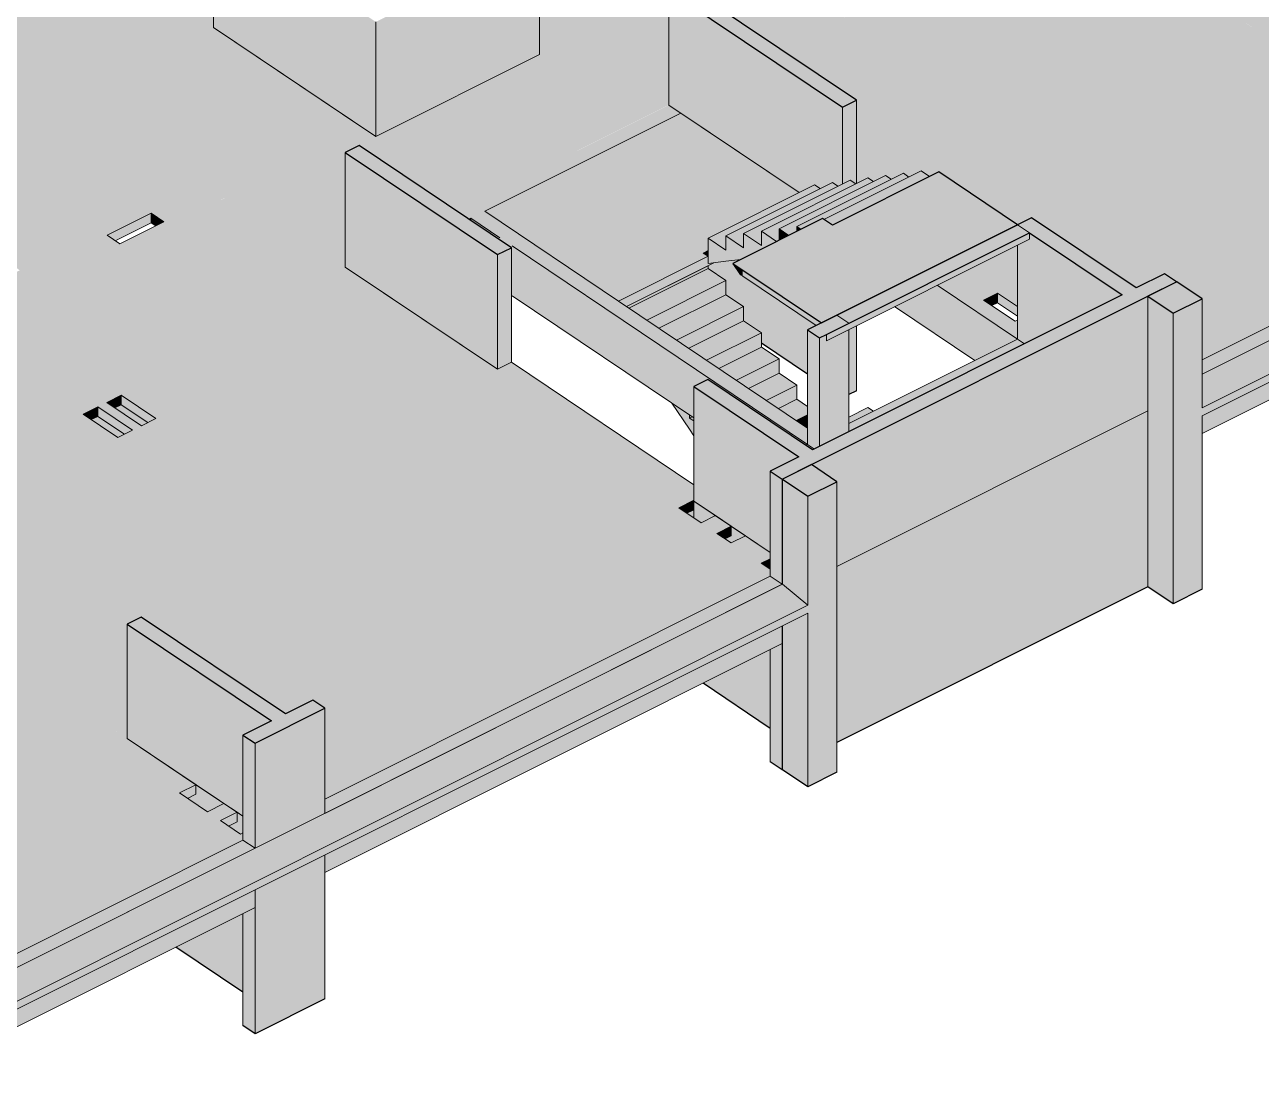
# Model space of a CAD drawing. Header units: centimetres. Extents: x -1981 to 73905, y -3196 to 88043.
# Drawn here: x 13423 to 14698, y 65184 to 66270 of the extents above; entities that cross this region are included whole.
import ezdxf

# ---------------------------------------------------------------- set-up
doc = ezdxf.new("R2010")
doc.units = ezdxf.units.CM
for name, color, linetype, lineweight in [('A-FLOR', 7, 'Continuous', 25), ('S-BEAM', 7, 'Continuous', 25), ('S-COLS', 7, 'Continuous', 25), ('S-STRS', 7, 'Continuous', 9)]:
    doc.layers.add(name, color=color, linetype=linetype, lineweight=lineweight)

# ---------------------------------------------------------------- blocks, each defined once
blk = doc.blocks.new('PED_COMPL_ESC_TRIANGULO_BAIXO_R00_2019 - 01-2775483-3D G 001 - VISTA 3D TIPO 2')
at = {"layer": 'S-BEAM', "lineweight": 9, "true_color": 0xbfbfbf}
blk.add_hatch(color=9, dxfattribs=at).paths.add_polyline_path([(15.6, 65977.5), (97.1, 66018.3), (97.1, 66021.1), (13.1, 65979.1)], flags=0)
at = {"layer": 'S-BEAM', "lineweight": 9}
for p, q in [((13.1, 65979.1), (97.1, 66021.1)), ((97.1, 66021.1), (97.1, 66018.3))]:
    blk.add_line(p, q, dxfattribs=at)
blk = doc.blocks.new('PED_COMPL_ESC_TRIANGULO_CIMA_R00_2019 - 01-2774736-3D G 001 - VISTA 3D TIPO 2')
at = {"layer": 'S-BEAM', "lineweight": 9, "true_color": 0xbfbfbf}
for points in [[(92, 66034.3), (97.1, 66035), (97.1, 66036.9)], [(97.1, 66030.9), (97.1, 66035), (92, 66034.3), (93.6, 66033.2)]]:
    blk.add_hatch(color=9, dxfattribs=at).paths.add_polyline_path(points, flags=0)
at = {"layer": 'S-BEAM', "lineweight": 9}
for p, q in [((92, 66034.3), (97.1, 66036.9)), ((97.1, 66035), (92, 66034.3)), ((92, 66034.3), (97.1, 66030.9)), ((97.1, 66030.9), (97.1, 66035))]:
    blk.add_line(p, q, dxfattribs=at)

msp = doc.modelspace()

# ---------------------------------------------------------------- hatches: boundary and pattern name
at = {"layer": 'A-FLOR', "true_color": 0xbfbfbf}
h = msp.add_hatch(color=9, dxfattribs=at)
h.paths.add_polyline_path([(13089.44, 65687.41), (13210.16, 65747.84), (13210.16, 65865.87), (13224.54, 65873.07), (13325.26, 65805.45), (13753.6, 66019.86), (13753.6, 66137.89), (13768.21, 66144.94), (13868.7, 66077.48), (14087.02, 66186.91), (14087.02, 66304.79), (14101.4, 66311.99), (14202.12, 66244.37), (14484.38, 66386), (14484.57, 66503.79), (14501.03, 66512.03), (14601.75, 66444.41), (14884.01, 66585.7), (14884.01, 66602.55), (14797.09, 66660.91), (14118.54, 66321.25), (14018.4, 66388.48), (13991.9, 66375.22), (13949.42, 66403.74), (13975.91, 66417), (13938.16, 66442.35), (13915.45, 66430.98), (13850.42, 66474.64), (13873.13, 66486.01), (13866.92, 66490.18), (13851.78, 66482.6), (13838.71, 66491.37), (13853.85, 66498.95), (13798.99, 66535.78), (13783.86, 66528.2), (13770.79, 66536.97), (13785.92, 66544.55), (13660.79, 66628.56), (13648.07, 66622.21), (13638.44, 66628.56), (13625.43, 66622.05), (13648.07, 66606.85), (13634.51, 66600.06), (13611.88, 66615.26), (13486.62, 66552.56), (13840.78, 66314.8), (13941.5, 66365.22), (13953.92, 66356.88), (13953.92, 66238.85), (12988.14, 65755.41), (13088.31, 65688.16)], flags=0)
h.paths.add_polyline_path([(14085.74, 66321.3), (14046.41, 66347.7), (14027.34, 66338.15), (14014.38, 66346.85), (14051.45, 66365.4), (14103.73, 66330.31), (14087.02, 66321.94)], flags=0)
h.paths.add_polyline_path([(13517.51, 66559.22), (13510.97, 66563.6), (13586.69, 66601.51), (13593.23, 66597.12), (13517.94, 66559.43)], flags=0)
h = msp.add_hatch(color=9, dxfattribs=at)
h.paths.add_polyline_path([(14979.65, 66095.68), (15322.01, 66267.05), (15322.01, 66275.23), (15313.32, 66281.06), (15322.01, 66285.42), (15322.01, 66291.65), (15285.62, 66316.08), (15271.23, 66308.88), (15256.06, 66319.06), (15270.45, 66326.27), (15227.2, 66355.3), (15212.63, 66348), (15179.87, 66369.99), (15194.45, 66377.29), (14896.43, 66577.37), (14614.16, 66436.08), (14636.64, 66420.98), (14636.64, 66302.95), (14635.51, 66302.38), (14820.52, 66178.27), (14820.52, 66279.35), (14834.91, 66286.55), (14979.65, 66189.38), (14979.65, 66142.43)], flags=0)
h.paths.add_polyline_path([(14640.94, 66427.26), (14630.78, 66434.08), (14641.92, 66439.66), (14652.08, 66432.84), (14641.92, 66427.76)], flags=0)
h = msp.add_hatch(color=9, dxfattribs=at)
h.paths.add_polyline_path([(13408.78, 65980.53), (13772.71, 66162.7), (13474.66, 66362.8), (13460.56, 66355.74), (13428.34, 66377.37), (13442.44, 66384.43), (13402, 66411.58), (13387.43, 66404.28), (13353.56, 66427.02), (13368.13, 66434.32), (13341.72, 66452.05), (13327.15, 66444.75), (13317.84, 66451.22), (13332.22, 66458.42), (13317.84, 66468.08), (13034.44, 66326.22), (13066.05, 66305), (13066.05, 66186.97), (13249.88, 66063.55), (13249.88, 66163.4), (13266.53, 66171.74), (13402.14, 66080.69), (13402.15, 66022.59), (13406.12, 66024.57), (13418.04, 66016.56), (13402.14, 66008.6), (13402.15, 65984.98), (13407.41, 65981.45)], flags=0)
h.paths.add_polyline_path([(13521.2, 66043.81), (13508.24, 66052.52), (13553.56, 66075.2), (13566.52, 66066.5), (13540.97, 66053.71)], flags=0)
h = msp.add_hatch(color=9, dxfattribs=at)
h.paths.add_polyline_path([(14636.81, 65924.06), (14944.51, 66078.08), (14621.13, 66295.19), (14619.99, 66294.62), (14535.52, 66351.33), (14480.4, 66323.74), (14468.48, 66331.75), (14523.59, 66359.34), (14515.58, 66364.71), (14447.7, 66330.73), (14434.88, 66339.34), (14502.76, 66373.32), (14496.79, 66377.33), (14214.53, 66236.04), (14280.47, 66191.77), (14280.47, 66105.84), (14292.23, 66111.73), (14298.02, 66107.84), (14310.53, 66114.11), (14316.32, 66110.23), (14328.83, 66116.49), (14334.62, 66112.61), (14347.13, 66118.87), (14355.8, 66113.05), (14365.43, 66117.88), (14446.52, 66063.53), (14460.82, 66070.69), (14568.74, 65998.24), (14598.06, 66012.92), (14636.81, 65987.13), (14636.81, 65941.3)], flags=0)
h.paths.add_polyline_path([(14446.44, 65962.31), (14446.44, 65965.19), (14443.99, 65963.96)], flags=0)
h.paths.add_polyline_path([(14446.44, 65979.16), (14446.44, 66042.45), (14378.06, 66008.22), (14411.6, 65985.7), (14425.98, 65992.9), (14428.74, 65991.04)], flags=0)
at = {"layer": 'A-FLOR', "true_color": 0x0080ff}
for points in [[(14636.81, 65874.8), (15359.25, 66236.43), (15333.11, 66258.05), (14636.81, 65909.51)], [(14636.81, 65866.59), (15359.25, 66228.22), (15359.25, 66236.43), (14636.81, 65874.8)], [(13338, 65224.66), (14230.36, 65671.35), (14204.04, 65692.88), (13311.86, 65246.29)], [(13338, 65216.45), (14230.36, 65663.13), (14230.36, 65671.35), (13338, 65224.66)]]:
    msp.add_hatch(color=150, dxfattribs=at).paths.add_polyline_path(points, flags=0)
at = {"layer": 'A-FLOR', "true_color": 0xbfbfbf}
for points in [[(14035.25, 65984.69), (14127.58, 66030.9), (14122.5, 66034.32), (14127.58, 66036.86), (14127.58, 66049.64), (14221.34, 66096.58), (14099.44, 66178.42), (13897.35, 66077.27), (14027.02, 65990.21)], [(13516.58, 66046.92), (13553.56, 66065.43), (13553.56, 66075.2), (13508.24, 66052.52), (13510.06, 66051.29)], [(13558.18, 66062.33), (13566.52, 66066.5), (13553.56, 66075.2), (13553.56, 66065.43), (13557.93, 66062.49)], [(14043.6, 65979.09), (14133.6, 66024.14), (14127.58, 66023.35), (14127.58, 66030.9), (14035.25, 65984.69)], [(14419.94, 65980.1), (14425.98, 65983.12), (14425.98, 65992.9), (14411.6, 65985.7)], [(14446.44, 65969.39), (14446.44, 65979.16), (14425.98, 65992.9), (14425.98, 65983.12), (14443.99, 65971.03)], [(13516.01, 65874.69), (13522.61, 65877.99), (13522.61, 65887.77), (13507.66, 65880.29), (13515.4, 65875.1)], [(13550.01, 65859.6), (13558.36, 65863.77), (13522.61, 65887.77), (13522.75, 65877.9), (13543.79, 65863.77)], [(13491.79, 65862.56), (13498.58, 65865.96), (13498.58, 65875.74), (13483.54, 65868.1), (13490.63, 65863.34)], [(13525.98, 65847.57), (13534.33, 65851.74), (13498.58, 65875.74), (13498.58, 65865.96), (13519.76, 65851.74)], [(14105.68, 65766.2), (14112.09, 65769.7), (14112.09, 65779.19), (14097.33, 65771.8)], [(14145, 65739.8), (14151.41, 65743.01), (14151.41, 65752.79), (14136.66, 65745.4), (14140.27, 65742.98)], [(13309.21, 65259.51), (13648.17, 65429.19), (13648.17, 65436.65), (13645.76, 65435.44), (13624.97, 65449.4), (13642, 65457.92), (13628.44, 65467.02), (13611.41, 65458.5), (13582.56, 65477.87), (13599.59, 65486.39), (13222.58, 65739.5), (12942.59, 65599.35), (13309.21, 65353.22), (13309.21, 65347.53)], [(14190.77, 65709.07), (14191.62, 65709.49), (14191.62, 65719.27), (14182.43, 65714.67)], [(13590.91, 65472.26), (13599.59, 65476.61), (13599.59, 65486.39), (13582.56, 65477.87)], [(13633.31, 65443.8), (13642, 65448.14), (13642, 65457.92), (13624.97, 65449.4), (13627.92, 65447.42)]]:
    msp.add_hatch(color=9, dxfattribs=at).paths.add_polyline_path(points, flags=0)
h = msp.add_hatch(color=9, dxfattribs=at)
h.paths.add_polyline_path([(13732.49, 65471.39), (14191.62, 65701.22), (14191.62, 65708.5), (14182.43, 65714.67), (14191.62, 65719.27), (14191.62, 65725.79), (14166.03, 65742.98), (14151.27, 65735.59), (14136.66, 65745.4), (14151.41, 65752.79), (14135.09, 65763.75), (14120.33, 65756.36), (14097.33, 65771.8), (14112.09, 65779.19), (13766.02, 66011.53), (13337.68, 65797.11), (13381.39, 65767.66), (13381.39, 65649.73), (13528.77, 65550.79), (13528.77, 65651.97), (13543.15, 65659.17), (13691.88, 65559.32), (13720.07, 65573.43), (13732.49, 65565.1), (13732.49, 65496.86)], flags=0)
h.paths.add_polyline_path([(13519.19, 65844.17), (13483.44, 65868.16), (13498.58, 65875.74), (13534.33, 65851.74)], flags=0)
h.paths.add_polyline_path([(13543.41, 65856.29), (13507.66, 65880.29), (13522.61, 65887.77), (13558.36, 65863.77)], flags=0)
at = {"layer": 'S-BEAM', "true_color": 0xbfbfbf}
for points in [[(14214.53, 66236.04), (14496.79, 66377.33), (14484.38, 66385.66), (14202.12, 66244.37), (14209.07, 66239.7)], [(13617.82, 66266.68), (13617.82, 66283.54), (13486.46, 66371.73), (13472.24, 66364.42), (13616.25, 66267.74)], [(14820.52, 66161.32), (14820.52, 66178.17), (14635.51, 66302.38), (14621.13, 66295.19), (14809.8, 66168.52)], [(13881.12, 66069.14), (14099.44, 66178.42), (14087.02, 66186.76), (13868.7, 66077.48), (13880.89, 66069.29)], [(13402.15, 65962.65), (13785.13, 66154.36), (13772.71, 66162.7), (13402.14, 65977.2), (13402.14, 65962.66)], [(14229.98, 65837.11), (14229.98, 65853.96), (13897.35, 66077.27), (13882.97, 66070.07), (14220.94, 65843.18)], [(14636.81, 65909.51), (14965.27, 66073.92), (14952.85, 66082.26), (14636.81, 65924.06), (14636.81, 65913.22)], [(13882.97, 66067.89), (13882.97, 66070.07), (13881.12, 66069.14), (13882.11, 66068.47)], [(14228.12, 65836.18), (14229.98, 65837.11), (13882.97, 66070.07), (13882.97, 66067.89), (13924.83, 66039.4), (13924.83, 65990.63), (14113.02, 65864.42), (14113.02, 65896.6), (14127.4, 65903.79), (14226.73, 65837.11)], [(14249.66, 65943.95), (14458.94, 66048.7), (14458.94, 66055.1), (14249.66, 65950.35)], [(14636.81, 65848.4), (14965.27, 66012.81), (14965.27, 66031), (14636.81, 65866.59), (14636.81, 65852.21)], [(13337.68, 65797.11), (13766.02, 66011.53), (13753.6, 66019.86), (13325.26, 65805.45), (13332.21, 65800.78)], [(14402.63, 65923.53), (14446.44, 65945.46), (14363.68, 66001.02), (14319.88, 65979.09), (14382.39, 65937.12)], [(14446.44, 65945.46), (14446.44, 65962.31), (14378.06, 66008.22), (14363.68, 66001.02), (14425.98, 65959.2)], [(14113.02, 65778.56), (14113.02, 65795.42), (13924.83, 65921.76), (13910.45, 65914.56), (14112.09, 65779.19)], [(14113.02, 65761.27), (14113.02, 65778.56), (14112.09, 65779.19), (14111.9, 65769.31), (14105.68, 65766.2), (14112.41, 65761.68)], [(13732.49, 65456.84), (14203.91, 65692.97), (14191.62, 65701.22), (13732.49, 65471.39), (13732.49, 65461.62)], [(13528.77, 65533.94), (13528.77, 65550.79), (13381.39, 65649.73), (13367.01, 65642.53), (13519.19, 65540.37)], [(13732.49, 65395.73), (14204.04, 65631.77), (14204.04, 65649.96), (13732.49, 65413.92), (13732.49, 65411.07)], [(13309.21, 65244.96), (13660.59, 65420.85), (13648.17, 65429.19), (13309.21, 65259.51), (13309.21, 65249.74)], [(13309.21, 65183.85), (13660.59, 65359.74), (13660.59, 65377.93), (13338, 65216.45), (13311.86, 65238.08), (13311.86, 65246.29), (13309.21, 65244.96), (13309.21, 65216.45)]]:
    msp.add_hatch(color=9, dxfattribs=at).paths.add_polyline_path(points, flags=0)
at = {"layer": 'S-BEAM', "lineweight": 9, "true_color": 0x80ff00}
msp.add_hatch(color=70, dxfattribs=at).paths.add_polyline_path([(14249.66, 65950.35), (14458.94, 66055.1), (14446.44, 66063.4), (14260.33, 65970.24), (14272.35, 65961.8), (14249.58, 65950.4)], flags=0)
at = {"layer": 'S-BEAM', "true_color": 0xbfbfbf}
h = msp.add_hatch(color=9, dxfattribs=at)
h.paths.add_polyline_path([(14235.32, 65831.34), (14237.18, 65832.28), (14229.98, 65837.11), (14228.12, 65836.18), (14233.93, 65832.28)], flags=0)
h.paths.add_polyline_path([(14272.67, 65850.04), (14453.64, 65940.63), (14446.44, 65945.46), (14272.67, 65858.48), (14272.67, 65857.57)], flags=0)
h = msp.add_hatch(color=9, dxfattribs=at)
h.paths.add_polyline_path([(13519.19, 65844.17), (13525.98, 65847.57), (13498.58, 65865.96), (13491.79, 65862.56), (13510.06, 65850.29)], flags=0)
h.paths.add_polyline_path([(13543.41, 65856.29), (13550.01, 65859.6), (13522.61, 65877.99), (13516.01, 65874.69), (13534.33, 65862.39)], flags=0)
at = {"layer": 'S-COLS', "true_color": 0xc0c0c0}
for points in [[(13785.13, 66154.36), (13785.13, 66272.39), (13617.82, 66384.72), (13617.82, 66266.68), (13781.06, 66157.1)], [(13785.13, 66154.36), (13953.92, 66238.85), (13953.92, 66356.88), (13785.13, 66272.39), (13785.13, 66162.7)], [(14221.34, 66096.58), (14237.38, 66104.55), (14243.12, 66100.7), (14255.64, 66106.96), (14261.42, 66103.08), (14266.09, 66105.42), (14266.09, 66184.57), (14087.02, 66304.79), (14087.02, 66186.76), (14219.08, 66098.1)], [(14266.09, 66105.42), (14273.93, 66109.35), (14279.72, 66105.46), (14280.47, 66105.84), (14280.47, 66191.77), (14266.09, 66184.57), (14266.09, 66106.96)], [(13910.45, 65914.56), (13910.45, 66032.59), (13753.6, 66137.89), (13753.75, 66019.76), (13842.48, 65960.19)], [(14453.64, 65940.63), (14554.35, 65991.04), (14458.94, 66055.1), (14458.94, 66048.7), (14446.44, 66042.45), (14446.44, 65945.46)], [(13910.45, 65914.56), (13924.83, 65921.76), (13924.83, 66039.79), (13910.45, 66032.49), (13910.45, 65921.76)], [(14229.98, 65909.44), (14229.98, 65955.14), (14238.9, 65959.6), (14161.05, 66011.87), (14153.06, 66023.63), (14161.27, 66027.74), (14133.6, 66024.14), (14127.58, 66021.13), (14127.58, 66018.27), (14145.88, 66005.99), (14145.88, 65991.32), (14164.18, 65979.04), (14164.18, 65964.37), (14182.48, 65952.08), (14182.48, 65941.33), (14219.08, 65916.76)], [(14272.67, 65888.49), (14280.47, 65892.39), (14280.47, 65959.37), (14272.67, 65955.46), (14272.67, 65892.39)], [(14237.18, 65832.28), (14242.39, 65834.89), (14242.39, 65946.8), (14229.98, 65955.14), (14230, 65837.09), (14236.65, 65832.63)], [(14242.39, 65834.89), (14272.67, 65850.04), (14272.64, 65955.45), (14249.58, 65944), (14249.48, 65950.35), (14242.39, 65946.8), (14242.39, 65835.51)], [(14191.62, 65725.79), (14191.62, 65809.47), (14220.94, 65824.15), (14113.02, 65896.6), (14113.02, 65778.56), (14182.43, 65731.97)], [(14204.04, 65692.88), (14204.04, 65801.14), (14191.62, 65809.47), (14191.62, 65701.22), (14203.91, 65692.97)], [(13648.17, 65453.78), (13648.17, 65537.44), (13677.5, 65552.12), (13528.77, 65651.97), (13528.77, 65533.94), (13645.75, 65455.4)], [(14204.04, 65501.76), (14204.04, 65631.77), (14191.62, 65625.56), (14191.62, 65510.1), (14197.19, 65506.36)], [(13660.59, 65420.85), (13732.49, 65456.84), (13732.49, 65565.1), (13660.59, 65529.1), (13660.59, 65421.48)], [(13660.59, 65420.85), (13660.59, 65529.1), (13648.17, 65537.44), (13648.17, 65429.19), (13659.83, 65421.36)], [(13660.59, 65229.73), (13732.49, 65265.72), (13732.49, 65413.92), (13660.59, 65377.93), (13660.59, 65252.75)], [(13660.59, 65229.73), (13660.59, 65359.74), (13648.17, 65353.52), (13648.17, 65238.06), (13652.46, 65235.18)]]:
    msp.add_hatch(color=9, dxfattribs=at).paths.add_polyline_path(points, flags=0)
at = {"layer": 'S-COLS', "lineweight": 9, "true_color": 0x8080ff}
for points in [[(14266.09, 66184.57), (14280.47, 66191.77), (14101.4, 66311.99), (14087.02, 66304.79), (14262.83, 66186.76)], [(13910.45, 66032.59), (13924.83, 66039.79), (13767.98, 66145.09), (13753.6, 66137.89), (13908.57, 66033.85)], [(14204.04, 65801.14), (14610.34, 66004.68), (14598.06, 66012.92), (14568.74, 65998.24), (14460.71, 66070.63), (14446.52, 66063.44), (14554.35, 65991.04), (14235.32, 65831.34), (14127.4, 65903.79), (14113.02, 65896.6), (14220.94, 65824.15), (14191.62, 65809.47)], [(14242.39, 65946.8), (14272.67, 65961.96), (14260.14, 65970.24), (14229.98, 65955.14), (14237.03, 65950.4)], [(13660.59, 65529.1), (13732.49, 65565.1), (13720.07, 65573.43), (13691.88, 65559.32), (13543.15, 65659.17), (13528.77, 65651.97), (13677.5, 65552.12), (13648.17, 65537.44)]]:
    msp.add_hatch(color=171, dxfattribs=at).paths.add_polyline_path(points, flags=0)
at = {"layer": 'S-COLS', "true_color": 0x8080ff}
for points in [[(14606.91, 65972.16), (14636.81, 65987.13), (14610.48, 66004.58), (14580.77, 65989.71), (14592.85, 65981.61)], [(14230.36, 65783.67), (14260.25, 65798.64), (14234.11, 65816.19), (14204.21, 65801.22), (14213.6, 65794.92)]]:
    msp.add_hatch(color=171, dxfattribs=at).paths.add_polyline_path(points, flags=0)
at = {"layer": 'S-COLS', "true_color": 0xc0c0c0}
h = msp.add_hatch(color=9, dxfattribs=at)
h.paths.add_polyline_path([(14204.04, 65692.88), (14204.21, 65693.02), (14204.04, 65692.97)], flags=0)
h.paths.add_polyline_path([(14260.25, 65711.24), (14580.77, 65871.68), (14580.77, 65989.71), (14234.11, 65816.19), (14260.25, 65798.64), (14260.25, 65719.67)], flags=0)
at = {"layer": 'S-COLS', "true_color": 0x0080ff}
for points in [[(14606.91, 65672.79), (14606.91, 65972.16), (14580.77, 65989.71), (14580.77, 65690.34), (14591.54, 65683.11)], [(14606.91, 65672.79), (14636.81, 65687.75), (14636.81, 65987.13), (14606.91, 65972.16), (14606.91, 65683.11)], [(14230.36, 65484.3), (14260.25, 65499.26), (14260.25, 65798.64), (14230.36, 65783.67), (14230.36, 65499.26)]]:
    msp.add_hatch(color=150, dxfattribs=at).paths.add_polyline_path(points, flags=0)
at = {"layer": 'S-COLS', "true_color": 0xc0c0c0}
h = msp.add_hatch(color=9, dxfattribs=at)
h.paths.add_polyline_path([(14204.04, 65501.76), (14204.21, 65501.85), (14204.04, 65586.42)], flags=0)
h.paths.add_polyline_path([(14260.25, 65529.9), (14580.77, 65690.34), (14580.77, 65871.68), (14260.25, 65711.24), (14260.25, 65586.42)], flags=0)
at = {"layer": 'S-COLS', "true_color": 0x0080ff}
h = msp.add_hatch(color=150, dxfattribs=at)
h.paths.add_polyline_path([(14230.36, 65484.3), (14230.36, 65663.13), (14204.21, 65650.05), (14204.34, 65501.76), (14220.94, 65490.62)], flags=0)
h.paths.add_polyline_path([(14230.36, 65671.35), (14230.36, 65783.67), (14204.21, 65801.02), (14204.32, 65692.88), (14228.59, 65672.81)], flags=0)
at = {"layer": 'S-COLS', "true_color": 0xc0c0c0}
h = msp.add_hatch(color=9, dxfattribs=at)
h.paths.add_polyline_path([(14191.62, 65544.45), (14191.62, 65625.56), (14122.42, 65590.91), (14129.11, 65586.42)], flags=0)
h.paths.add_polyline_path([(14191.62, 65708.5), (14191.62, 65709.49), (14190.77, 65709.07)], flags=0)
h.paths.add_polyline_path([(14151.27, 65735.59), (14166.03, 65742.98), (14151.41, 65752.79), (14151.27, 65742.94), (14145, 65739.8), (14151.22, 65735.62)], flags=0)
h.paths.add_polyline_path([(14120.33, 65756.36), (14135.09, 65763.75), (14113.02, 65778.56), (14113.02, 65761.27)], flags=0)
h = msp.add_hatch(color=9, dxfattribs=at)
h.paths.add_polyline_path([(13648.17, 65272.44), (13648.17, 65353.52), (13578.98, 65318.89), (13594.57, 65308.42)], flags=0)
h.paths.add_polyline_path([(13645.76, 65435.44), (13648.17, 65436.65), (13648.17, 65453.78), (13642, 65457.92), (13642, 65448.14), (13633.31, 65443.8), (13642, 65437.97)], flags=0)
h.paths.add_polyline_path([(13611.41, 65458.5), (13628.44, 65467.02), (13599.59, 65486.39), (13599.59, 65476.61), (13590.91, 65472.26), (13608.17, 65460.68)], flags=0)
at = {"layer": 'S-STRS', "true_color": 0xff80ff}
for points in [[(14244.36, 65962.34), (14446.44, 66063.49), (14365.43, 66117.88), (14163.35, 66016.72), (14229.98, 65971.99)], [(14163.35, 66016.72), (14255.68, 66062.94), (14245.39, 66069.84), (14153.06, 66023.63), (14159.73, 66019.15)]]:
    msp.add_hatch(color=211, dxfattribs=at).paths.add_polyline_path(points, flags=0)
at = {"layer": 'S-STRS', "true_color": 0xff8040}
for points in [[(14210.73, 66052.49), (14219.08, 66056.67), (14219.08, 66061.55), (14316.32, 66110.23), (14310.53, 66114.11), (14200.78, 66059.17), (14201.98, 66058.37)], [(14223.24, 66058.76), (14245.39, 66069.84), (14247.01, 66068.76), (14334.62, 66112.61), (14328.83, 66116.49), (14219.08, 66061.55)], [(14255.68, 66062.94), (14355.8, 66113.05), (14347.13, 66118.87), (14247.01, 66068.76), (14254.85, 66063.49)], [(14145.88, 66037.36), (14145.88, 66052.03), (14243.12, 66100.7), (14237.34, 66104.58), (14127.58, 66049.64), (14143.57, 66038.91)], [(14164.18, 66039.74), (14164.18, 66054.41), (14261.42, 66103.08), (14255.64, 66106.96), (14145.88, 66052.03), (14163.35, 66040.3)], [(14182.48, 66042.12), (14182.48, 66056.79), (14279.72, 66105.46), (14273.93, 66109.35), (14164.18, 66054.41), (14176.95, 66045.84)], [(14198.21, 66046.23), (14200.78, 66047.51), (14200.78, 66059.17), (14298.02, 66107.84), (14292.23, 66111.73), (14182.48, 66056.79), (14189.46, 66052.1)], [(14219.08, 66056.67), (14223.24, 66058.76), (14219.08, 66061.55)], [(14127.58, 66023.35), (14145.88, 66025.93), (14145.88, 66037.36), (14127.58, 66049.64), (14127.58, 66025.93)], [(14145.88, 66025.73), (14162.03, 66028.12), (14164.18, 66029.19), (14164.18, 66039.74), (14145.88, 66052.03), (14145.88, 66025.93)], [(14164.18, 66029.19), (14182.48, 66038.35), (14182.48, 66042.12), (14164.18, 66054.41), (14164.18, 66030.5)], [(14182.48, 66038.35), (14198.21, 66046.23), (14182.48, 66056.79), (14182.48, 66039.74)], [(14200.78, 66047.51), (14210.73, 66052.49), (14200.78, 66059.05), (14200.78, 66057.77)], [(14163.35, 66010.32), (14163.35, 66016.72), (14153.06, 66023.63), (14161.05, 66011.87)], [(14064.33, 65965.17), (14145.88, 66005.99), (14127.58, 66018.27), (14046.03, 65977.45), (14053.55, 65972.4)], [(14238.9, 65959.6), (14244.36, 65962.34), (14163.35, 66016.72), (14163.35, 66010.32), (14234.82, 65962.34)], [(14076.85, 65956.77), (14145.88, 65991.32), (14145.88, 66005.99), (14064.33, 65965.17), (14072.37, 65959.77)], [(14095.15, 65944.48), (14164.18, 65979.04), (14145.88, 65991.32), (14076.85, 65956.77), (14094.21, 65945.11)], [(14107.66, 65936.08), (14164.18, 65964.37), (14164.18, 65979.04), (14095.15, 65944.48), (14105.67, 65937.42)], [(14125.96, 65923.79), (14182.48, 65952.08), (14164.18, 65964.37), (14107.66, 65936.08), (14112.51, 65932.82)], [(14138.48, 65915.39), (14182.48, 65937.42), (14182.48, 65952.08), (14125.96, 65923.79), (14127.4, 65922.83)], [(14156.78, 65903.1), (14200.78, 65925.13), (14182.48, 65937.42), (14138.48, 65915.39), (14155.75, 65903.79)], [(14200.11, 65874.01), (14219.08, 65883.51), (14219.08, 65898.18), (14187.59, 65882.42), (14192.81, 65878.92)], [(14218.41, 65861.73), (14229.98, 65867.52), (14229.98, 65876.2), (14219.08, 65883.51), (14200.11, 65874.01), (14214.39, 65864.42)], [(14108.45, 65852.62), (14108.45, 65867.36), (14090.15, 65879.58), (14101.26, 65863.22)], [(14272.67, 65858.48), (14297.99, 65871.15), (14292.23, 65875.02), (14272.67, 65865.23), (14272.67, 65864.42)], [(14113.02, 65845.9), (14113.02, 65861.18), (14108.45, 65864.25), (14108.45, 65852.62), (14112.09, 65847.26)], [(14229.98, 65853.96), (14229.98, 65867.52), (14218.41, 65861.73), (14226.11, 65856.56)]]:
    msp.add_hatch(color=11, dxfattribs=at).paths.add_polyline_path(points, flags=0)
h = msp.add_hatch(color=11, dxfattribs=at)
h.paths.add_polyline_path([(14108.45, 65864.25), (14111.11, 65865.58), (14108.45, 65867.36), (14108.45, 65864.42)], flags=0)
h.paths.add_polyline_path([(14169.29, 65894.7), (14200.78, 65910.46), (14200.78, 65925.13), (14156.78, 65903.1), (14166.47, 65896.6)], flags=0)
h = msp.add_hatch(color=11, dxfattribs=at)
h.paths.add_polyline_path([(14113.02, 65861.18), (14112.82, 65864.42), (14111.11, 65865.58), (14108.45, 65864.25), (14112.09, 65861.81)], flags=0)
h.paths.add_polyline_path([(14187.59, 65882.42), (14219.08, 65898.18), (14200.78, 65910.46), (14169.29, 65894.7), (14185.96, 65883.51)], flags=0)

# ---------------------------------------------------------------- linework, layer by layer
at = {"layer": 'A-FLOR', "lineweight": 9}
for p, q in [((13772.71, 66162.7), (13617.82, 66266.68)), ((15333.11, 66258.05), (14636.81, 65909.51)), ((13953.92, 66238.85), (13785.13, 66154.36)), ((14636.81, 65874.8), (15359.25, 66236.43)), ((15359.25, 66228.22), (14636.81, 65866.59)), ((14099.44, 66178.42), (13897.35, 66077.27)), ((14221.34, 66096.58), (14099.44, 66178.42)), ((13508.24, 66052.52), (13553.56, 66075.2)), ((13553.56, 66075.2), (13566.52, 66066.5)), ((13553.56, 66065.43), (13553.56, 66075.2)), ((13897.35, 66077.27), (14035.25, 65984.69)), ((13553.56, 66065.43), (13516.58, 66046.92)), ((13566.52, 66066.5), (13521.2, 66043.81)), ((13558.18, 66062.33), (13553.56, 66065.43)), ((13521.2, 66043.81), (13508.24, 66052.52)), ((14035.25, 65984.69), (14127.58, 66030.9)), ((14133.6, 66024.14), (14043.6, 65979.09)), ((13910.45, 65914.56), (13766.02, 66011.53)), ((14411.6, 65985.7), (14425.98, 65992.9)), ((14425.98, 65992.9), (14446.46, 65979.15)), ((14425.98, 65992.9), (14425.98, 65983.12)), ((14425.98, 65983.12), (14419.94, 65980.1)), ((14446.45, 65969.38), (14425.98, 65983.12)), ((14446.45, 65965.2), (14443.99, 65963.96)), ((13507.66, 65880.29), (13522.61, 65887.77)), ((13522.61, 65887.77), (13558.36, 65863.77)), ((13522.61, 65877.99), (13522.61, 65887.77)), ((13483.44, 65868.16), (13498.58, 65875.74)), ((13498.58, 65875.74), (13534.33, 65851.74)), ((13498.58, 65865.96), (13498.58, 65875.74)), ((13543.41, 65856.29), (13507.66, 65880.29)), ((13522.61, 65877.99), (13516.01, 65874.69)), ((13550.01, 65859.6), (13522.61, 65877.99)), ((13519.19, 65844.17), (13483.44, 65868.16)), ((13498.58, 65865.96), (13491.79, 65862.56)), ((13525.98, 65847.57), (13498.58, 65865.96)), ((13558.36, 65863.77), (13543.41, 65856.29)), ((13534.33, 65851.74), (13519.19, 65844.17)), ((14097.33, 65771.8), (14112.09, 65779.19)), ((14120.33, 65756.36), (14097.33, 65771.8)), ((14112.09, 65769.41), (14105.68, 65766.2)), ((14112.09, 65779.19), (14112.09, 65769.41)), ((14135.09, 65763.75), (14120.33, 65756.36)), ((14151.41, 65752.79), (14135.09, 65763.75)), ((14136.66, 65745.4), (14151.41, 65752.79)), ((14151.27, 65735.59), (14136.66, 65745.4)), ((14151.41, 65743.01), (14145, 65739.8)), ((14166.03, 65742.98), (14151.27, 65735.59)), ((14151.41, 65752.79), (14151.41, 65743.01)), ((14191.62, 65725.79), (14166.03, 65742.98)), ((14182.43, 65714.67), (14191.62, 65719.27)), ((14191.62, 65708.5), (14182.43, 65714.67)), ((14191.62, 65709.49), (14190.77, 65709.07)), ((14204.21, 65692.97), (13311.86, 65246.29)), ((14230.36, 65671.35), (14204.21, 65692.97)), ((13338, 65224.66), (14230.36, 65671.35)), ((14230.36, 65663.13), (13338, 65216.45)), ((13599.59, 65486.39), (13528.77, 65533.94)), ((13582.56, 65477.87), (13599.59, 65486.39)), ((13611.41, 65458.5), (13582.56, 65477.87)), ((13599.59, 65476.61), (13590.91, 65472.26)), ((13599.59, 65486.39), (13599.59, 65476.61)), ((13628.44, 65467.02), (13611.41, 65458.5)), ((13642, 65457.92), (13628.44, 65467.02)), ((13624.97, 65449.4), (13642, 65457.92)), ((13645.76, 65435.44), (13624.97, 65449.4)), ((13642, 65457.92), (13642, 65448.14)), ((13642, 65448.14), (13633.31, 65443.8)), ((13648.17, 65436.65), (13645.76, 65435.44))]:
    msp.add_line(p, q, dxfattribs=at)
at = {"layer": 'S-BEAM', "lineweight": 9}
for p, q in [((13897.35, 66077.27), (14099.44, 66178.42)), ((14087.02, 66186.76), (14099.44, 66178.42)), ((13785.13, 66154.36), (13772.71, 66162.7)), ((14035.25, 65984.69), (13897.35, 66077.27)), ((14952.85, 66082.26), (14636.81, 65924.06)), ((14636.81, 65909.51), (14965.27, 66073.92)), ((13881.12, 66069.14), (13882.97, 66070.07)), ((13882.97, 66070.07), (13913.04, 66049.89)), ((13882.97, 66070.07), (13882.97, 66067.89)), ((14458.94, 66055.1), (14446.52, 66063.44)), ((14249.66, 65943.95), (14458.94, 66048.7)), ((14458.94, 66048.7), (14458.94, 66055.1)), ((13925.45, 66041.55), (14229.98, 65837.11)), ((13753.6, 66019.86), (13766.02, 66011.53)), ((14636.81, 65848.4), (14965.27, 66012.81)), ((14363.68, 66001.02), (14446.44, 65945.46)), ((14112.82, 65864.42), (13925.45, 65990.21)), ((14229.98, 65853.96), (14035.25, 65984.69)), ((14443.99, 65963.96), (14411.6, 65985.7)), ((14402.63, 65923.53), (14319.88, 65979.09)), ((14272.67, 65961.96), (14249.58, 65950.4)), ((14260.33, 65970.24), (14272.67, 65961.96)), ((14249.58, 65944), (14249.58, 65950.4)), ((14249.66, 65950.35), (14249.66, 65943.95)), ((14249.66, 65943.95), (14249.58, 65944)), ((14446.44, 65945.46), (14272.67, 65858.48)), ((14453.64, 65940.63), (14446.44, 65945.46)), ((13924.83, 65921.76), (13910.45, 65914.56)), ((14113.02, 65795.42), (13924.83, 65921.76)), ((14229.98, 65837.11), (14228.12, 65836.18)), ((14112.09, 65779.19), (14113.02, 65778.56)), ((14113.02, 65761.27), (14113.02, 65778.56)), ((14191.62, 65701.22), (13732.49, 65471.39)), ((13732.49, 65456.84), (14204.04, 65692.88)), ((14204.04, 65692.88), (14191.62, 65701.22)), ((14204.04, 65631.77), (14204.04, 65649.96)), ((13732.49, 65395.73), (14204.04, 65631.77)), ((13648.17, 65429.19), (13309.21, 65259.51)), ((13648.17, 65429.19), (13660.59, 65420.85)), ((13309.21, 65244.96), (13660.59, 65420.85)), ((13732.49, 65413.92), (13732.49, 65395.73)), ((13660.59, 65377.93), (13660.59, 65359.74)), ((13309.21, 65183.85), (13660.59, 65359.74))]:
    msp.add_line(p, q, dxfattribs=at)
at = {"layer": 'S-BEAM'}
for p, q in [((14446.52, 66063.44), (14260.33, 65970.24)), ((14249.66, 65950.35), (14458.94, 66055.1)), ((14249.58, 65950.4), (14249.66, 65950.35))]:
    msp.add_line(p, q, dxfattribs=at)
at = {"layer": 'S-COLS', "lineweight": 9}
for p, q in [((13617.82, 66384.72), (13617.82, 66266.68)), ((13953.92, 66356.88), (13953.92, 66238.85)), ((14087.02, 66304.79), (14087.02, 66186.76)), ((13772.71, 66162.7), (13617.82, 66266.68)), ((13785.13, 66154.36), (13617.82, 66266.68)), ((13785.13, 66154.36), (13785.13, 66272.39)), ((13953.92, 66238.85), (13785.13, 66154.36)), ((13953.92, 66238.85), (13785.13, 66154.36)), ((14280.47, 66191.77), (14280.47, 66105.84)), ((14099.44, 66178.42), (14087.02, 66186.76)), ((14221.34, 66096.58), (14087.02, 66186.76)), ((14221.34, 66096.58), (14099.44, 66178.42)), ((14266.09, 66184.57), (14266.09, 66105.42)), ((13785.13, 66154.36), (13772.71, 66162.7)), ((13753.6, 66137.89), (13753.6, 66019.86)), ((14446.52, 66063.44), (14458.94, 66055.1)), ((13924.83, 66039.79), (13924.83, 65921.76)), ((14446.44, 66042.45), (14446.44, 65945.46)), ((13910.45, 66032.59), (13910.45, 65914.56)), ((13766.02, 66011.53), (13753.6, 66019.86)), ((13910.45, 65914.56), (13753.6, 66019.86)), ((13910.45, 65914.56), (13766.02, 66011.53)), ((14580.77, 65989.71), (14580.77, 65690.34)), ((14636.81, 65987.13), (14636.81, 65874.8)), ((14606.91, 65972.16), (14606.91, 65672.79)), ((14249.58, 65950.4), (14272.67, 65961.96)), ((14272.67, 65961.96), (14260.33, 65970.24)), ((14280.47, 65959.37), (14280.47, 65892.39)), ((14229.98, 65955.14), (14229.98, 65837.11)), ((14242.39, 65946.8), (14242.39, 65834.89)), ((14272.67, 65955.46), (14272.67, 65850.04)), ((14453.64, 65940.63), (14446.44, 65945.46)), ((14453.64, 65940.63), (14446.44, 65945.46)), ((13924.83, 65921.76), (13910.45, 65914.56)), ((13924.83, 65921.76), (13910.45, 65914.56)), ((14113.02, 65896.6), (14113.02, 65778.56)), ((14580.77, 65871.68), (14260.25, 65711.24)), ((14580.77, 65871.68), (14260.25, 65711.24)), ((14636.81, 65866.59), (14636.81, 65687.75)), ((14237.18, 65832.28), (14229.98, 65837.11)), ((14191.62, 65809.47), (14191.62, 65701.22)), ((14204.04, 65801.14), (14204.04, 65692.88)), ((14204.21, 65801.22), (14204.21, 65692.97)), ((14260.25, 65798.64), (14260.25, 65499.26)), ((14230.36, 65783.67), (14230.36, 65671.35)), ((14135.09, 65763.75), (14113.02, 65778.56)), ((14113.02, 65778.56), (14113.02, 65761.27)), ((14191.62, 65725.79), (14113.02, 65778.56)), ((14151.41, 65752.79), (14135.09, 65763.75)), ((14166.03, 65742.98), (14151.41, 65752.79)), ((14191.62, 65725.79), (14166.03, 65742.98)), ((14230.36, 65663.13), (14230.36, 65484.3)), ((13528.77, 65651.97), (13528.77, 65533.94)), ((14204.04, 65649.96), (14204.04, 65631.77)), ((14204.21, 65650.05), (14204.21, 65501.85)), ((14204.04, 65631.77), (14204.04, 65501.76)), ((14191.62, 65625.56), (14191.62, 65510.1)), ((13732.49, 65456.84), (13732.49, 65565.1)), ((13599.59, 65486.39), (13528.77, 65533.94)), ((13648.17, 65453.78), (13528.77, 65533.94)), ((13648.17, 65537.44), (13648.17, 65429.19)), ((13660.59, 65529.1), (13660.59, 65420.85)), ((13628.44, 65467.02), (13599.59, 65486.39)), ((13642, 65457.92), (13628.44, 65467.02)), ((13648.17, 65453.78), (13642, 65457.92)), ((13732.49, 65265.72), (13732.49, 65413.92)), ((13660.59, 65377.93), (13660.59, 65229.73)), ((13648.17, 65353.52), (13648.17, 65238.06))]:
    msp.add_line(p, q, dxfattribs=at)
at = {"layer": 'S-COLS'}
for p, q in [((14087.02, 66304.79), (14266.09, 66184.57)), ((14280.47, 66191.77), (14101.4, 66311.99)), ((14266.09, 66184.57), (14280.47, 66191.77)), ((13767.98, 66145.09), (13753.6, 66137.89)), ((13753.6, 66137.89), (13910.45, 66032.59)), ((13924.83, 66039.79), (13767.98, 66145.09)), ((14460.82, 66070.69), (14446.44, 66063.49)), ((14446.44, 66063.49), (14446.52, 66063.44)), ((14568.74, 65998.24), (14460.82, 66070.69)), ((14458.94, 66055.1), (14554.35, 65991.04)), ((13910.45, 66032.59), (13924.83, 66039.79)), ((14598.06, 66012.92), (14568.74, 65998.24)), ((14610.48, 66004.58), (14598.06, 66012.92)), ((14204.04, 65801.14), (14610.48, 66004.58)), ((14610.67, 66004.68), (14580.77, 65989.71)), ((14636.81, 65987.13), (14610.67, 66004.68)), ((14554.35, 65991.04), (14235.32, 65831.34)), ((14580.77, 65989.71), (14606.91, 65972.16)), ((14606.91, 65972.16), (14636.81, 65987.13)), ((14260.25, 65970.29), (14229.98, 65955.14)), ((14260.33, 65970.24), (14260.25, 65970.29)), ((14229.98, 65955.14), (14242.39, 65946.8)), ((14242.39, 65946.8), (14249.58, 65950.4)), ((14229.98, 65909.44), (14182.48, 65941.33)), ((14127.4, 65903.79), (14113.02, 65896.6)), ((14113.02, 65896.6), (14220.94, 65824.15)), ((14235.32, 65831.34), (14127.4, 65903.79)), ((14280.47, 65892.39), (14272.67, 65888.49)), ((14220.94, 65824.15), (14191.62, 65809.47)), ((14191.62, 65809.47), (14204.04, 65801.14)), ((14234.11, 65816.19), (14204.21, 65801.22)), ((14260.25, 65798.64), (14234.11, 65816.19)), ((14204.21, 65801.22), (14230.36, 65783.67)), ((14230.36, 65783.67), (14260.25, 65798.64)), ((14580.77, 65690.34), (14260.25, 65529.9)), ((14606.91, 65672.79), (14580.77, 65690.34)), ((14636.81, 65687.75), (14606.91, 65672.79)), ((13543.15, 65659.17), (13528.77, 65651.97)), ((13691.88, 65559.32), (13543.15, 65659.17)), ((13528.77, 65651.97), (13677.5, 65552.12)), ((14191.62, 65544.45), (14122.42, 65590.91)), ((13660.59, 65529.1), (13732.49, 65565.1)), ((13720.07, 65573.43), (13691.88, 65559.32)), ((13732.49, 65565.1), (13720.07, 65573.43)), ((13677.5, 65552.12), (13648.17, 65537.44)), ((13648.17, 65537.44), (13660.59, 65529.1)), ((14204.04, 65501.76), (14191.62, 65510.1)), ((14230.36, 65484.3), (14204.21, 65501.85)), ((14260.25, 65499.26), (14230.36, 65484.3)), ((13648.17, 65272.44), (13578.98, 65318.89)), ((13732.49, 65265.72), (13660.59, 65229.73)), ((13660.59, 65229.73), (13648.17, 65238.06))]:
    msp.add_line(p, q, dxfattribs=at)
at = {"layer": 'S-STRS'}
for p, q in [((14310.53, 66114.11), (14200.78, 66059.17)), ((14328.83, 66116.49), (14219.08, 66061.55)), ((14347.13, 66118.87), (14247.01, 66068.76)), ((14316.32, 66110.23), (14310.53, 66114.11)), ((14334.62, 66112.61), (14328.83, 66116.49)), ((14355.8, 66113.05), (14347.13, 66118.87)), ((14237.34, 66104.58), (14127.58, 66049.64)), ((14255.64, 66106.96), (14145.88, 66052.03)), ((14273.93, 66109.35), (14164.18, 66054.41)), ((14292.23, 66111.73), (14182.48, 66056.79)), ((14243.12, 66100.7), (14237.34, 66104.58)), ((14261.42, 66103.08), (14255.64, 66106.96)), ((14279.72, 66105.46), (14273.93, 66109.35)), ((14298.02, 66107.84), (14292.23, 66111.73)), ((14219.08, 66061.55), (14223.24, 66058.76)), ((14219.08, 66056.67), (14219.08, 66061.55)), ((14127.58, 66049.64), (14145.88, 66037.36)), ((14127.58, 66023.35), (14127.58, 66049.64)), ((14145.88, 66052.03), (14164.18, 66039.74)), ((14145.88, 66037.36), (14145.88, 66052.03)), ((14164.18, 66054.41), (14182.48, 66042.12)), ((14164.18, 66039.74), (14164.18, 66054.41)), ((14182.48, 66056.79), (14198.21, 66046.23)), ((14182.48, 66042.12), (14182.48, 66056.79)), ((14200.78, 66059.17), (14210.73, 66052.49)), ((14200.78, 66047.51), (14200.78, 66059.17)), ((14127.58, 66023.35), (14145.88, 66025.73)), ((14145.88, 66025.73), (14161.27, 66027.74)), ((14153.06, 66023.63), (14161.05, 66011.87)), ((14127.58, 66018.27), (14046.03, 65977.45)), ((14145.88, 66005.99), (14127.58, 66018.27)), ((14161.05, 66011.87), (14163.35, 66010.32)), ((14163.35, 66010.32), (14238.92, 65959.59)), ((14064.33, 65965.17), (14145.88, 66005.99)), ((14145.88, 65991.32), (14145.88, 66005.99)), ((14145.88, 65991.32), (14076.85, 65956.77)), ((14164.18, 65979.04), (14145.88, 65991.32)), ((14095.15, 65944.48), (14164.18, 65979.04)), ((14164.18, 65964.37), (14164.18, 65979.04)), ((14164.18, 65964.37), (14107.66, 65936.08)), ((14182.48, 65952.08), (14164.18, 65964.37)), ((14125.96, 65923.79), (14182.48, 65952.08)), ((14182.48, 65937.42), (14182.48, 65952.08)), ((14182.48, 65937.42), (14138.48, 65915.39)), ((14200.78, 65925.13), (14182.48, 65937.42)), ((14156.78, 65903.1), (14200.78, 65925.13)), ((14200.78, 65910.46), (14200.78, 65925.13)), ((14200.78, 65910.46), (14169.29, 65894.7)), ((14219.08, 65898.18), (14200.78, 65910.46)), ((14187.59, 65882.42), (14219.08, 65898.18)), ((14219.08, 65883.51), (14219.08, 65898.18)), ((14219.08, 65883.51), (14200.11, 65874.01)), ((14229.98, 65876.2), (14219.08, 65883.51)), ((14090.15, 65879.58), (14108.45, 65852.62)), ((14292.23, 65875.02), (14272.67, 65865.23)), ((14297.99, 65871.15), (14292.23, 65875.02)), ((14108.45, 65864.25), (14108.45, 65867.36)), ((14111.11, 65865.58), (14108.45, 65864.25)), ((14108.45, 65864.25), (14113.02, 65861.18)), ((14218.41, 65861.73), (14229.98, 65867.52)), ((14108.45, 65852.62), (14113.02, 65845.9))]:
    msp.add_line(p, q, dxfattribs=at)
at = {"layer": 'S-STRS', "lineweight": 25}
for p, q in [((14365.43, 66117.88), (14255.68, 66062.94)), ((14446.44, 66063.49), (14365.43, 66117.88)), ((14245.39, 66069.84), (14153.06, 66023.63)), ((14244.36, 65962.34), (14446.44, 66063.49)), ((14255.68, 66062.94), (14245.39, 66069.84)), ((14153.06, 66023.63), (14163.35, 66016.72)), ((14163.35, 66016.72), (14244.36, 65962.34))]:
    msp.add_line(p, q, dxfattribs=at)

# ---------------------------------------------------------------- block references
at = {"layer": 'S-BEAM', "lineweight": 9}
for name in ['PED_COMPL_ESC_TRIANGULO_CIMA_R00_2019 - 01-2774736-3D G 001 - VISTA 3D TIPO 2', 'PED_COMPL_ESC_TRIANGULO_BAIXO_R00_2019 - 01-2775483-3D G 001 - VISTA 3D TIPO 2']:
    msp.add_blockref(name, (14030.48, 0), dxfattribs=at)

doc.saveas('drawing.dxf')
